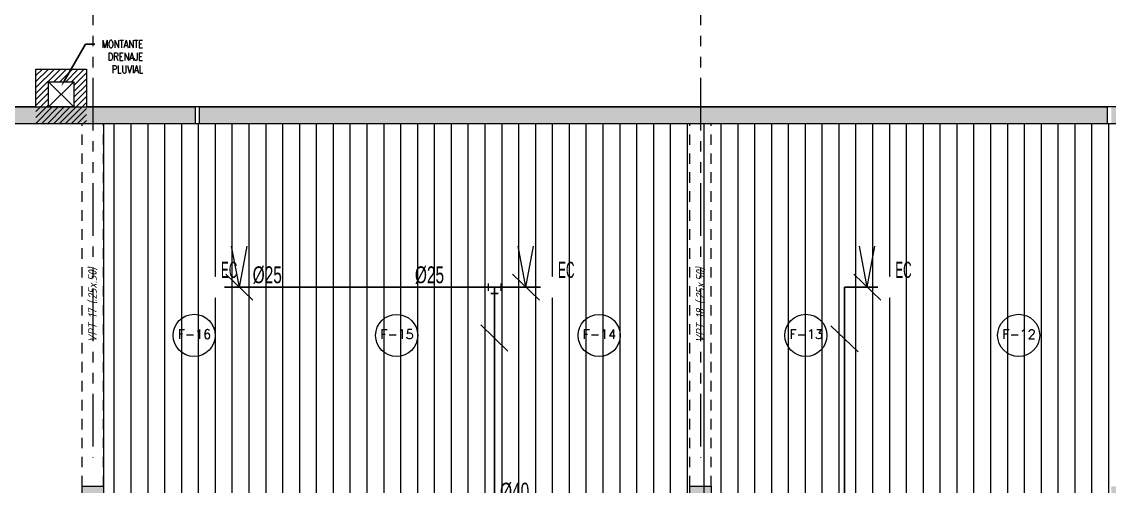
# Model space of a CAD drawing. Header units: millimetres. Extents: x 2085 to 2829, y 1352 to 1631.
# Drawn here: x 2170.53 to 2183.44, y 1534.79 to 1540.3 of the extents above; entities that cross this region are included whole.
import ezdxf
from ezdxf import colors
from ezdxf.entities.mleader import LeaderData, LeaderLine
from ezdxf.enums import TextEntityAlignment as Align
from ezdxf.math import Vec2, Vec3

# ---------------------------------------------------------------- set-up
doc = ezdxf.new("R2010")
doc.units = ezdxf.units.MM
doc.set_wipeout_variables(frame=1)
for name, pattern in [('HIDDEN', [0.375, 0.25, -0.125]), ('HIDDEN2', [0.1875, 0.125, -0.0625]), ('PHANTOM', [2.5, 1.25, -0.25, 0.25, -0.25, 0.25, -0.25]), ('PHANTOM2', [1.25, 0.625, -0.125, 0.125, -0.125, 0.125, -0.125])]:
    doc.linetypes.add(name, pattern=pattern)
doc.layers.get('0').update_dxf_attribs({"color": 251, "lineweight": 9})
for name, color, linetype, lineweight in [('000 SOS 911 - ACCESORIOS ACI', 3, 'Continuous', 20), ('000 SOS 911 ACCESORIOS', 3, 'Continuous', 20), ('000 SOS 911 ROCIADORES', 5, 'Continuous', 25), ('000 SOS 911 TEXTOS ACI', 7, 'Continuous', 9), ('000 SOS 911 TUBERIA ACI', 3, 'Continuous', 25), ('A-EJES', 251, 'PHANTOM', 9), ('A-ESTRUCTURA-HATCH', 251, 'Continuous', 13), ('A-ESTRUCTURA-PLACAS', 251, 'Continuous', 13), ('A-ESTRUCTURA-VIGAS', 251, 'HIDDEN2', 13), ('A-HATCH', 251, 'Continuous', 9), ('A-LINEAS', 251, 'Continuous', 9), ('A-MUROS', 251, 'Continuous', 9), ('A-NUMERO ESTAC', 251, 'Continuous', 13), ('A-PROYECCIONES', 251, 'HIDDEN2', 9), ('A-TEXTO-INDICACIONES', 251, 'Continuous', 13), ('MURO CF 60', 251, 'Continuous', 13)]:
    doc.layers.add(name, color=color, linetype=linetype, lineweight=lineweight)
doc.layers.add('A_50_Vigas Chata', color=251, linetype='HIDDEN', lineweight=13, plot=False)
doc.styles.add('APPIA -TEXTOS-GENERALES', font='isocp.shx', dxfattribs={"oblique": 15})
doc.styles.add('PIPE', font='ARIALN.TTF', dxfattribs={"width": 0.8})
doc.styles.add('ROMANS', font='romans.shx', dxfattribs={"width": 0.8})
doc.styles.add('TXT_COTAS', font='romans.shx', dxfattribs={"width": 0.8})

# ---------------------------------------------------------------- blocks, each defined once
blk = doc.blocks.new('002')
at = {"layer": '000 SOS 911 ROCIADORES', "color": 5, "style": 'PIPE', "width": 0.641273}
blk.add_text('EC', height=0.14693, dxfattribs=at).set_placement((2884.5692, 1470.2615, 0), (2884.7191, 1470.2615, 0), align=Align.FIT)
blk.add_wipeout([(2884.6014, 1470.1768), (2884.6013, 1470.178), (2884.6013, 1470.1792), (2884.6013, 1470.1804), (2884.6012, 1470.1816), (2884.6012, 1470.1828), (2884.6011, 1470.184), (2884.601, 1470.1852), (2884.6009, 1470.1864), (2884.6007, 1470.1876), (2884.6006, 1470.1888), (2884.6004, 1470.19), (2884.6003, 1470.1911), (2884.6001, 1470.1923), (2884.5999, 1470.1935), (2884.5997, 1470.1947), (2884.5994, 1470.1959), (2884.5992, 1470.197), (2884.5989, 1470.1982), (2884.5987, 1470.1994), (2884.5984, 1470.2005), (2884.5981, 1470.2017), (2884.5977, 1470.2028), (2884.5974, 1470.204), (2884.5971, 1470.2051), (2884.5967, 1470.2063), (2884.5963, 1470.2074), (2884.5959, 1470.2085), (2884.5955, 1470.2097), (2884.5951, 1470.2108), (2884.5947, 1470.2119), (2884.5942, 1470.213), (2884.5938, 1470.2141), (2884.5933, 1470.2152), (2884.5928, 1470.2163), (2884.5923, 1470.2174), (2884.5918, 1470.2185), (2884.5912, 1470.2195), (2884.5907, 1470.2206), (2884.5901, 1470.2217), (2884.5896, 1470.2227), (2884.589, 1470.2238), (2884.5884, 1470.2248), (2884.5878, 1470.2258), (2884.5872, 1470.2269), (2884.5865, 1470.2279), (2884.5859, 1470.2289), (2884.5852, 1470.2299), (2884.5845, 1470.2309), (2884.5839, 1470.2318), (2884.5832, 1470.2328), (2884.5825, 1470.2338), (2884.5817, 1470.2347), (2884.581, 1470.2357), (2884.5803, 1470.2366), (2884.5795, 1470.2375), (2884.5787, 1470.2385), (2884.5779, 1470.2394), (2884.5772, 1470.2403), (2884.5764, 1470.2412), (2884.5755, 1470.242), (2884.5747, 1470.2429), (2884.5739, 1470.2438), (2884.573, 1470.2446), (2884.5722, 1470.2454), (2884.5713, 1470.2463), (2884.5704, 1470.2471), (2884.5695, 1470.2479), (2884.5686, 1470.2487), (2884.5677, 1470.2495), (2884.5668, 1470.2502), (2884.5659, 1470.251), (2884.565, 1470.2517), (2884.564, 1470.2525), (2884.5631, 1470.2532), (2884.5621, 1470.2539), (2884.5611, 1470.2546), (2884.5601, 1470.2553), (2884.5591, 1470.2559), (2884.5581, 1470.2566), (2884.5571, 1470.2573), (2884.5561, 1470.2579), (2884.5551, 1470.2585), (2884.5541, 1470.2591), (2884.553, 1470.2597), (2884.552, 1470.2603), (2884.5509, 1470.2609), (2884.5499, 1470.2614), (2884.5488, 1470.262), (2884.5477, 1470.2625), (2884.5467, 1470.263), (2884.5456, 1470.2635), (2884.5445, 1470.264), (2884.5434, 1470.2645), (2884.5423, 1470.2649), (2884.5412, 1470.2654), (2884.5401, 1470.2658), (2884.5389, 1470.2662), (2884.5378, 1470.2667), (2884.5367, 1470.267), (2884.5355, 1470.2674), (2884.5344, 1470.2678), (2884.5333, 1470.2681), (2884.5321, 1470.2685), (2884.5309, 1470.2688), (2884.5298, 1470.2691), (2884.5286, 1470.2694), (2884.5275, 1470.2697), (2884.5263, 1470.2699), (2884.5251, 1470.2702), (2884.524, 1470.2704), (2884.5228, 1470.2706), (2884.5216, 1470.2708), (2884.5204, 1470.271), (2884.5192, 1470.2712), (2884.518, 1470.2713), (2884.5169, 1470.2715), (2884.5157, 1470.2716), (2884.5145, 1470.2717), (2884.5133, 1470.2718), (2884.5121, 1470.2719), (2884.5109, 1470.272), (2884.5097, 1470.272), (2884.5085, 1470.2721), (2884.5073, 1470.2721), (2884.5061, 1470.2721), (2884.5049, 1470.2721), (2884.5037, 1470.2721), (2884.5025, 1470.272), (2884.5013, 1470.272), (2884.5001, 1470.2719), (2884.4989, 1470.2718), (2884.4977, 1470.2717), (2884.4965, 1470.2716), (2884.4954, 1470.2715), (2884.4942, 1470.2713), (2884.493, 1470.2712), (2884.4918, 1470.271), (2884.4906, 1470.2708), (2884.4894, 1470.2706), (2884.4883, 1470.2704), (2884.4871, 1470.2702), (2884.4859, 1470.2699), (2884.4847, 1470.2697), (2884.4836, 1470.2694), (2884.4824, 1470.2691), (2884.4813, 1470.2688), (2884.4801, 1470.2685), (2884.479, 1470.2681), (2884.4778, 1470.2678), (2884.4767, 1470.2674), (2884.4755, 1470.267), (2884.4744, 1470.2667), (2884.4733, 1470.2662), (2884.4722, 1470.2658), (2884.471, 1470.2654), (2884.4699, 1470.2649), (2884.4688, 1470.2645), (2884.4677, 1470.264), (2884.4666, 1470.2635), (2884.4655, 1470.263), (2884.4645, 1470.2625), (2884.4634, 1470.262), (2884.4623, 1470.2614), (2884.4613, 1470.2609), (2884.4602, 1470.2603), (2884.4592, 1470.2597), (2884.4581, 1470.2591), (2884.4571, 1470.2585), (2884.4561, 1470.2579), (2884.4551, 1470.2573), (2884.4541, 1470.2566), (2884.4531, 1470.2559), (2884.4521, 1470.2553), (2884.4511, 1470.2546), (2884.4501, 1470.2539), (2884.4492, 1470.2532), (2884.4482, 1470.2525), (2884.4473, 1470.2517), (2884.4463, 1470.251), (2884.4454, 1470.2502), (2884.4445, 1470.2495), (2884.4436, 1470.2487), (2884.4427, 1470.2479), (2884.4418, 1470.2471), (2884.4409, 1470.2463), (2884.44, 1470.2454), (2884.4392, 1470.2446), (2884.4383, 1470.2438), (2884.4375, 1470.2429), (2884.4367, 1470.242), (2884.4359, 1470.2412), (2884.4351, 1470.2403), (2884.4343, 1470.2394), (2884.4335, 1470.2385), (2884.4327, 1470.2375), (2884.432, 1470.2366), (2884.4312, 1470.2357), (2884.4305, 1470.2347), (2884.4298, 1470.2338), (2884.429, 1470.2328), (2884.4283, 1470.2318), (2884.4277, 1470.2309), (2884.427, 1470.2299), (2884.4263, 1470.2289), (2884.4257, 1470.2279), (2884.425, 1470.2269), (2884.4244, 1470.2258), (2884.4238, 1470.2248), (2884.4232, 1470.2238), (2884.4226, 1470.2227), (2884.4221, 1470.2217), (2884.4215, 1470.2206), (2884.421, 1470.2195), (2884.4204, 1470.2185), (2884.4199, 1470.2174), (2884.4194, 1470.2163), (2884.4189, 1470.2152), (2884.4185, 1470.2141), (2884.418, 1470.213), (2884.4175, 1470.2119), (2884.4171, 1470.2108), (2884.4167, 1470.2097), (2884.4163, 1470.2085), (2884.4159, 1470.2074), (2884.4155, 1470.2063), (2884.4152, 1470.2051), (2884.4148, 1470.204), (2884.4145, 1470.2028), (2884.4142, 1470.2017), (2884.4138, 1470.2005), (2884.4136, 1470.1994), (2884.4133, 1470.1982), (2884.413, 1470.197), (2884.4128, 1470.1959), (2884.4125, 1470.1947), (2884.4123, 1470.1935), (2884.4121, 1470.1923), (2884.4119, 1470.1911), (2884.4118, 1470.19), (2884.4116, 1470.1888), (2884.4115, 1470.1876), (2884.4113, 1470.1864), (2884.4112, 1470.1852), (2884.4111, 1470.184), (2884.411, 1470.1828), (2884.411, 1470.1816), (2884.4109, 1470.1804), (2884.4109, 1470.1792), (2884.4109, 1470.178), (2884.4109, 1470.1768), (2884.4109, 1470.1756), (2884.4109, 1470.1744), (2884.4109, 1470.1732), (2884.411, 1470.172), (2884.411, 1470.1709), (2884.4111, 1470.1697), (2884.4112, 1470.1685), (2884.4113, 1470.1673), (2884.4115, 1470.1661), (2884.4116, 1470.1649), (2884.4118, 1470.1637), (2884.4119, 1470.1625), (2884.4121, 1470.1613), (2884.4123, 1470.1602), (2884.4125, 1470.159), (2884.4128, 1470.1578), (2884.413, 1470.1566), (2884.4133, 1470.1555), (2884.4136, 1470.1543), (2884.4138, 1470.1531), (2884.4142, 1470.152), (2884.4145, 1470.1508), (2884.4148, 1470.1497), (2884.4152, 1470.1485), (2884.4155, 1470.1474), (2884.4159, 1470.1463), (2884.4163, 1470.1451), (2884.4167, 1470.144), (2884.4171, 1470.1429), (2884.4175, 1470.1418), (2884.418, 1470.1407), (2884.4185, 1470.1396), (2884.4189, 1470.1385), (2884.4194, 1470.1374), (2884.4199, 1470.1363), (2884.4204, 1470.1352), (2884.421, 1470.1341), (2884.4215, 1470.1331), (2884.4221, 1470.132), (2884.4226, 1470.1309), (2884.4232, 1470.1299), (2884.4238, 1470.1289), (2884.4244, 1470.1278), (2884.425, 1470.1268), (2884.4257, 1470.1258), (2884.4263, 1470.1248), (2884.427, 1470.1238), (2884.4277, 1470.1228), (2884.4283, 1470.1218), (2884.429, 1470.1208), (2884.4298, 1470.1199), (2884.4305, 1470.1189), (2884.4312, 1470.118), (2884.432, 1470.117), (2884.4327, 1470.1161), (2884.4335, 1470.1152), (2884.4343, 1470.1143), (2884.4351, 1470.1134), (2884.4359, 1470.1125), (2884.4367, 1470.1116), (2884.4375, 1470.1108), (2884.4383, 1470.1099), (2884.4392, 1470.1091), (2884.44, 1470.1082), (2884.4409, 1470.1074), (2884.4418, 1470.1066), (2884.4427, 1470.1058), (2884.4436, 1470.105), (2884.4445, 1470.1042), (2884.4454, 1470.1034), (2884.4463, 1470.1027), (2884.4473, 1470.1019), (2884.4482, 1470.1012), (2884.4492, 1470.1005), (2884.4501, 1470.0998), (2884.4511, 1470.0991), (2884.4521, 1470.0984), (2884.4531, 1470.0977), (2884.4541, 1470.0971), (2884.4551, 1470.0964), (2884.4561, 1470.0958), (2884.4571, 1470.0952), (2884.4581, 1470.0945), (2884.4592, 1470.0939), (2884.4602, 1470.0934), (2884.4613, 1470.0928), (2884.4623, 1470.0922), (2884.4634, 1470.0917), (2884.4645, 1470.0912), (2884.4655, 1470.0906), (2884.4666, 1470.0901), (2884.4677, 1470.0897), (2884.4688, 1470.0892), (2884.4699, 1470.0887), (2884.471, 1470.0883), (2884.4722, 1470.0878), (2884.4733, 1470.0874), (2884.4744, 1470.087), (2884.4755, 1470.0866), (2884.4767, 1470.0862), (2884.4778, 1470.0859), (2884.479, 1470.0855), (2884.4801, 1470.0852), (2884.4813, 1470.0849), (2884.4824, 1470.0846), (2884.4836, 1470.0843), (2884.4847, 1470.084), (2884.4859, 1470.0837), (2884.4871, 1470.0835), (2884.4883, 1470.0833), (2884.4894, 1470.0831), (2884.4906, 1470.0829), (2884.4918, 1470.0827), (2884.493, 1470.0825), (2884.4942, 1470.0823), (2884.4954, 1470.0822), (2884.4965, 1470.0821), (2884.4977, 1470.082), (2884.4989, 1470.0819), (2884.5001, 1470.0818), (2884.5013, 1470.0817), (2884.5025, 1470.0817), (2884.5037, 1470.0816), (2884.5049, 1470.0816), (2884.5061, 1470.0816), (2884.5073, 1470.0816), (2884.5085, 1470.0816), (2884.5097, 1470.0817), (2884.5109, 1470.0817), (2884.5121, 1470.0818), (2884.5133, 1470.0819), (2884.5145, 1470.082), (2884.5157, 1470.0821), (2884.5169, 1470.0822), (2884.518, 1470.0823), (2884.5192, 1470.0825), (2884.5204, 1470.0827), (2884.5216, 1470.0829), (2884.5228, 1470.0831), (2884.524, 1470.0833), (2884.5251, 1470.0835), (2884.5263, 1470.0837), (2884.5275, 1470.084), (2884.5286, 1470.0843), (2884.5298, 1470.0846), (2884.5309, 1470.0849), (2884.5321, 1470.0852), (2884.5333, 1470.0855), (2884.5344, 1470.0859), (2884.5355, 1470.0862), (2884.5367, 1470.0866), (2884.5378, 1470.087), (2884.5389, 1470.0874), (2884.5401, 1470.0878), (2884.5412, 1470.0883), (2884.5423, 1470.0887), (2884.5434, 1470.0892), (2884.5445, 1470.0897), (2884.5456, 1470.0901), (2884.5467, 1470.0906), (2884.5477, 1470.0912), (2884.5488, 1470.0917), (2884.5499, 1470.0922), (2884.5509, 1470.0928), (2884.552, 1470.0934), (2884.553, 1470.0939), (2884.5541, 1470.0945), (2884.5551, 1470.0952), (2884.5561, 1470.0958), (2884.5571, 1470.0964), (2884.5581, 1470.0971), (2884.5591, 1470.0977), (2884.5601, 1470.0984), (2884.5611, 1470.0991), (2884.5621, 1470.0998), (2884.5631, 1470.1005), (2884.564, 1470.1012), (2884.565, 1470.1019), (2884.5659, 1470.1027), (2884.5668, 1470.1034), (2884.5677, 1470.1042), (2884.5686, 1470.105), (2884.5695, 1470.1058), (2884.5704, 1470.1066), (2884.5713, 1470.1074), (2884.5722, 1470.1082), (2884.573, 1470.1091), (2884.5739, 1470.1099), (2884.5747, 1470.1108), (2884.5755, 1470.1116), (2884.5764, 1470.1125), (2884.5772, 1470.1134), (2884.5779, 1470.1143), (2884.5787, 1470.1152), (2884.5795, 1470.1161), (2884.5803, 1470.117), (2884.581, 1470.118), (2884.5817, 1470.1189), (2884.5825, 1470.1199), (2884.5832, 1470.1208), (2884.5839, 1470.1218), (2884.5845, 1470.1228), (2884.5852, 1470.1238), (2884.5859, 1470.1248), (2884.5865, 1470.1258), (2884.5872, 1470.1268), (2884.5878, 1470.1278), (2884.5884, 1470.1289), (2884.589, 1470.1299), (2884.5896, 1470.1309), (2884.5901, 1470.132), (2884.5907, 1470.1331), (2884.5912, 1470.1341), (2884.5918, 1470.1352), (2884.5923, 1470.1363), (2884.5928, 1470.1374), (2884.5933, 1470.1385), (2884.5938, 1470.1396), (2884.5942, 1470.1407), (2884.5947, 1470.1418), (2884.5951, 1470.1429), (2884.5955, 1470.144), (2884.5959, 1470.1451), (2884.5963, 1470.1463), (2884.5967, 1470.1474), (2884.5971, 1470.1485), (2884.5974, 1470.1497), (2884.5977, 1470.1508), (2884.5981, 1470.152), (2884.5984, 1470.1531), (2884.5987, 1470.1543), (2884.5989, 1470.1555), (2884.5992, 1470.1566), (2884.5994, 1470.1578), (2884.5997, 1470.159), (2884.5999, 1470.1602), (2884.6001, 1470.1613), (2884.6003, 1470.1625), (2884.6004, 1470.1637), (2884.6006, 1470.1649), (2884.6007, 1470.1661), (2884.6009, 1470.1673), (2884.601, 1470.1685), (2884.6011, 1470.1697), (2884.6012, 1470.1709), (2884.6012, 1470.172), (2884.6013, 1470.1732), (2884.6013, 1470.1744), (2884.6013, 1470.1756)]).translate(0, 0, 0).dxf.layer = '000 SOS 911 ROCIADORES'
blk = doc.blocks.new('003')
at = {"layer": '000 SOS 911 ROCIADORES', "xscale": 1.3, "yscale": 1.3, "zscale": 1.3}
blk.add_blockref('002', (-841.839, -416.766, 0), dxfattribs=at)
blk = doc.blocks.new('007')
at = {"layer": '000 SOS 911 - ACCESORIOS ACI'}
for q in [(26830.838, -4054.765, 0), (26831.022, -4054.765, 0)]:
    blk.add_line((26830.93, -4055.252, 0), q, dxfattribs=at)
blk = doc.blocks.new('ACCS.ELBOW.90')
at = {"layer": '000 SOS 911 - ACCESORIOS ACI', "color": 100}
for p, q in [((0.098, 0.168), (-0.098, 0.168)), ((0.168, -0.098), (0.168, 0.098))]:
    blk.add_line(p, q, dxfattribs=at)
at = {"layer": '000 SOS 911 - ACCESORIOS ACI', "color": 9}
for p in [(0, 0.168), (0.168, 0)]:
    blk.add_line(p, (0, 0), dxfattribs=at)
blk = doc.blocks.new('EST P1')
at = {"layer": 'A-ESTRUCTURA-HATCH'}
h = blk.add_hatch(color=256, dxfattribs=at)
h.dxf.hatch_style = 1
h.paths.add_polyline_path([(28.776, 5.95), (28.776, 5.05), (23.07, 5.05), (23.07, 4.85), (28.926, 4.85), (28.926, 5.75), (32.576, 5.75), (32.576, 4.85), (35.53, 4.85), (35.53, 5.05), (32.726, 5.05), (32.726, 5.95)])
h.paths.add_polyline_path([(43.04, 4.85), (43.04, 5.05), (35.58, 5.05), (35.58, 4.85)])
h.paths.add_polyline_path([(43.09, 5.05), (43.09, 4.85), (47.915, 4.85), (47.915, 5.05)])
h.paths.add_polyline_path([(51.865, 5.05), (51.865, 4.85), (53.376, 4.85), (53.376, 5.05)])
h.paths.add_polyline_path([(72.801, -0.15), (73.001, -0.15, 1), (53.601, -0.15), (53.801, -0.15, -1)])
h.paths.add_polyline_path([(70.351, 0), (70.351, -0.15), (72.749, -0.15), (72.749, 0)], flags=17)
h.paths.add_polyline_path([(69.451, -0.15), (69.451, 0), (66.848, 0, -0.010569), (66.851, -0.15)], flags=17)
h.paths.add_polyline_path([(65.272, 2.496), (65.272, -0.15), (65.422, -0.15), (65.422, 2.378, -0.221666), (66.601, -0.15), (66.801, -0.15, 0.99999), (59.801, -0.15), (60.001, -0.15, -0.61691)], flags=0)
h.paths.add_polyline_path([(71.88, -11.4), (71.88, -11.15), (57.51, -11.15), (57.51, -11.4)])
h.paths.add_polyline_path([(57.46, -11.4), (57.46, -11.15), (43.09, -11.15), (43.09, -11.4)])
h.paths.add_polyline_path([(43.04, -11.4), (43.04, -11.15), (35.58, -11.15), (35.58, -11.4)])
h.paths.add_polyline_path([(23.07, -11.15), (23.07, -11.4), (35.53, -11.4), (35.53, -11.15)])
h.paths.add_polyline_path([(23.02, -11.4), (23.02, -11.15), (12.25, -11.15), (12.25, -11.4)])
h.paths.add_polyline_path([(12.2, -11.4), (12.2, -11.15), (3.65, -11.15), (3.65, -11.4)])
h.paths.add_polyline_path([(3.6, -11.4), (3.6, -11.15), (-3.56, -11.15), (-3.56, -11.4)])
h.paths.add_polyline_path([(-17.98, -11.15), (-17.98, -11.4), (-3.61, -11.4), (-3.61, -11.15)])
h.paths.add_polyline_path([(-18.03, -11.4), (-18.03, -11.15), (-32.4, -11.15), (-32.4, -11.4)])
h.paths.add_polyline_path([(-32.45, -11.4), (-32.45, -11.15), (-46.94, -11.15), (-46.94, -11.4)])
h.paths.add_polyline_path([(-47.24, -11.4), (-46.99, -11.4), (-46.99, -6.15), (-47.24, -6.15)])
h.paths.add_polyline_path([(-46.99, -0.2), (-47.24, -0.2), (-47.24, -6.1), (-46.99, -6.1)])
h.paths.add_polyline_path([(-47.24, 0.15), (-47.24, -0.15), (-44.785, -0.15), (-44.785, 5.05), (-45.035, 5.05), (-45.035, 0.15)])
h.paths.add_polyline_path([(-44.735, 5.05), (-44.735, 4.85), (-32.45, 4.85), (-32.45, 5.05)])
h.paths.add_polyline_path([(-23.224, 4.85), (-23.224, 5.75), (-19.574, 5.75), (-19.574, 4.85), (-18.03, 4.85), (-18.03, 5.05), (-19.424, 5.05), (-19.424, 5.95), (-23.374, 5.95), (-23.374, 5.05), (-32.4, 5.05), (-32.4, 4.85)])
h.paths.add_polyline_path([(-17.98, 5.05), (-17.98, 4.85), (-3.61, 4.85), (-3.61, 5.05)])
h.paths.add_polyline_path([(12.2, 4.85), (12.2, 5.05), (3.825, 5.05), (3.825, 4.85)])
h.paths.add_polyline_path([(12.25, 5.05), (12.25, 4.85), (23.02, 4.85), (23.02, 5.05)])
h = blk.add_hatch(color=256, dxfattribs=at)
h.dxf.hatch_style = 1
h.paths.add_polyline_path([(51.865, 5.05), (47.915, 5.05), (47.915, -0.15), (50.25, -0.15), (50.25, 0), (48.065, 0), (48.065, 2.05), (51.865, 2.05), (51.865, 2.2), (48.065, 2.2), (48.065, 4.85), (51.715, 4.85), (51.715, 3.2), (51.865, 3.2)])
h.paths.add_polyline_path([(1.925, -0.151), (-0.175, -0.151), (-0.175, 4.85), (-3.56, 4.85), (-3.56, 5.05), (3.775, 5.05), (3.775, 1.9), (3.625, 1.9), (3.625, 4.85), (-0.025, 4.85), (-0.025, 2.2), (1.925, 2.2), (1.925, 2.05), (-0.025, 2.05), (-0.025, 0), (1.925, -0.001)])
h.paths.add_polyline_path([(71.63, -6.15), (71.88, -6.15), (71.88, -6.85), (71.63, -6.85)])
h.paths.add_polyline_path([(64.42, -6.15), (64.67, -6.15), (64.67, -6.85), (64.42, -6.85)])
h.paths.add_polyline_path([(57.21, -6.15), (57.46, -6.15), (57.46, -6.85), (57.21, -6.85)])
h.paths.add_polyline_path([(50, -6.15), (50.25, -6.15), (50.25, -6.85), (50, -6.85)])
h.paths.add_polyline_path([(42.79, -6.15), (43.04, -6.15), (43.04, -6.85), (42.79, -6.85)])
h.paths.add_polyline_path([(42.79, 0.55), (43.04, 0.55), (43.04, -0.15), (42.79, -0.15)])
h.paths.add_polyline_path([(35.58, -6.15), (35.83, -6.15), (35.83, -6.85), (35.58, -6.85)])
h.paths.add_polyline_path([(35.58, 0.55), (35.83, 0.55), (35.83, -0.15), (35.58, -0.15)])
h.paths.add_polyline_path([(35.28, -6.15), (35.53, -6.15), (35.53, -6.85), (35.28, -6.85)])
h.paths.add_polyline_path([(35.28, 0.55), (35.53, 0.55), (35.53, -0.15), (35.28, -0.15)])
h.paths.add_polyline_path([(30.28, -6.15), (30.53, -6.15), (30.53, -6.85), (30.28, -6.85)])
h.paths.add_polyline_path([(30.28, 0.55), (30.53, 0.55), (30.53, -0.15), (30.28, -0.15)])
h.paths.add_polyline_path([(23.07, -6.15), (23.32, -6.15), (23.32, -6.85), (23.07, -6.85)])
h.paths.add_polyline_path([(23.07, 0.55), (23.32, 0.55), (23.32, -0.15), (23.07, -0.15)])
h.paths.add_polyline_path([(18.07, -6.15), (18.32, -6.15), (18.32, -6.85), (18.07, -6.85)])
h.paths.add_polyline_path([(18.07, 0.55), (18.32, 0.55), (18.32, -0.15), (18.07, -0.15)])
h.paths.add_polyline_path([(10.86, -6.15), (11.11, -6.15), (11.11, -6.85), (10.86, -6.85)])
h.paths.add_polyline_path([(10.86, 0.55), (11.11, 0.55), (11.11, -0.15), (10.86, -0.15)])
h.paths.add_polyline_path([(3.65, -6.15), (3.9, -6.15), (3.9, -6.85), (3.65, -6.85)])
h.paths.add_polyline_path([(3.625, 0.55), (3.9, 0.55), (3.9, -0.15), (3.625, -0.15)])
h.paths.add_polyline_path([(-3.56, -6.15), (-3.31, -6.15), (-3.31, -6.85), (-3.56, -6.85)])
h.paths.add_polyline_path([(-3.56, 0.55), (-3.31, 0.55), (-3.31, -0.15), (-3.56, -0.15)])
h.paths.add_polyline_path([(-3.86, -6.15), (-3.61, -6.15), (-3.61, -6.85), (-3.86, -6.85)])
h.paths.add_polyline_path([(-3.86, 0.55), (-3.61, 0.55), (-3.61, -0.15), (-3.86, -0.15)])
h.paths.add_polyline_path([(-11.07, -6.15), (-10.82, -6.15), (-10.82, -6.85), (-11.07, -6.85)])
h.paths.add_polyline_path([(-11.07, 0.55), (-10.82, 0.55), (-10.82, -0.15), (-11.07, -0.15)])
h.paths.add_polyline_path([(-18.28, -6.15), (-18.03, -6.15), (-18.03, -6.85), (-18.28, -6.85)])
h.paths.add_polyline_path([(-18.28, 0.55), (-18.03, 0.55), (-18.03, -0.15), (-18.28, -0.15)])
h.paths.add_polyline_path([(-25.49, -6.15), (-25.24, -6.15), (-25.24, -6.85), (-25.49, -6.85)])
h.paths.add_polyline_path([(-25.49, 0.55), (-25.24, 0.55), (-25.24, -0.15), (-25.49, -0.15)])
h.paths.add_polyline_path([(-32.7, -6.15), (-32.45, -6.15), (-32.45, -6.85), (-32.7, -6.85)])
h.paths.add_polyline_path([(-32.7, 0.55), (-32.45, 0.55), (-32.45, -0.15), (-32.7, -0.15)])
h.paths.add_polyline_path([(-39.91, -6.15), (-39.66, -6.15), (-39.66, -6.85), (-39.91, -6.85)])
h.paths.add_polyline_path([(-39.91, 0.55), (-39.66, 0.55), (-39.66, -0.15), (-39.91, -0.15)])
at = {"layer": 'A-ESTRUCTURA-PLACAS'}
for points in [[(12.2, 4.85), (3.825, 4.85), (3.825, 5.05), (12.2, 5.05), (12.2, 4.85)], [(12.25, 5.05), (23.02, 5.05), (23.02, 4.85), (12.25, 4.85), (12.25, 5.05)]]:
    blk.add_lwpolyline(points, dxfattribs=at)
for points in [[(10.86, 0.55), (11.11, 0.55), (11.11, -0.15), (10.86, -0.15)], [(18.07, 0.55), (18.32, 0.55), (18.32, -0.15), (18.07, -0.15)]]:
    blk.add_lwpolyline(points, close=True, dxfattribs=at)
at = {"layer": 'A-ESTRUCTURA-VIGAS'}
for points in [[(10.86, 0.55), (10.86, 4.85)], [(11.11, 0.55), (11.11, 4.85)], [(18.07, 0.55), (18.07, 4.85)], [(18.32, 0.55), (18.32, 4.85)]]:
    blk.add_lwpolyline(points, dxfattribs=at)
at = {"layer": 'A_50_Vigas Chata', "char_height": 0.1, "attachment_point": 5, "rotation": 90, "style": 'APPIA -TEXTOS-GENERALES'}
for s, insert in [('VPT-17 (.25x.50)', (10.985, 2.7)), ('VPT-18 (.25x.50)', (18.195, 2.7))]:
    blk.add_mtext(s, dxfattribs=dict(at, insert=insert))
blk = doc.blocks.new('EJES 1P')
at = {"layer": 'A-EJES', "linetype": 'PHANTOM2'}
for points in [[(55.994, 5.345), (55.994, -4.158)], [(63.204, 5.345), (63.204, -4.158)]]:
    blk.add_lwpolyline(points, dxfattribs=at)
blk = doc.blocks.new('EJE')
at = {"linetype": 'Continuous'}
blk.add_circle((0, 0), 0.5, dxfattribs=at)
at = {"layer": 'A-TEXTO-INDICACIONES', "style": 'ROMANS'}
blk.add_attdef('EJE', text='', height=0.22, rotation=0, dxfattribs=at).set_placement((0.007, 0.028), align=Align.MIDDLE_CENTER)

msp = doc.modelspace()

# ---------------------------------------------------------------- hatches: boundary and pattern name
at = {"layer": 'A-HATCH'}
h = msp.add_hatch(dxfattribs=at)
h.set_pattern_fill('_USER', color=256, scale=0.2, angle=90, pattern_type=0)
h.set_pattern_definition([(90, (2203.43056, 1531.08693), (-0.2, 1e-17), [])])
h.paths.add_polyline_path([(2171.501, 1539.088), (2171.501, 1523.088), (2203.181, 1523.088), (2203.181, 1539.088)])
at = {"layer": 'MURO CF 60'}
h = msp.add_hatch(dxfattribs=at)
h.set_pattern_fill('_USER', color=256, scale=0.05, angle=45, pattern_type=0)
h.set_pattern_definition([(45, (2210.249024, 1534.23568), (-0.03535534, 0.03535534), [])])
h.paths.add_polyline_path([(2170.701, 1539.738), (2171.301, 1539.738), (2171.301, 1539.088), (2170.701, 1539.088)])
h.paths.add_polyline_path([(2171.151, 1539.288), (2170.851, 1539.288), (2170.851, 1539.588), (2171.151, 1539.588)], flags=16)

# ---------------------------------------------------------------- linework, layer by layer
for p, q in [((2170.851, 1539.588), (2171.151, 1539.288)), ((2171.151, 1539.588), (2170.851, 1539.288))]:
    msp.add_line(p, q)
at = {"layer": '000 SOS 911 - ACCESORIOS ACI'}
for p, q in [((2173.274, 1536.994), (2172.954, 1537.305)), ((2176.674, 1536.994), (2176.354, 1537.305)), ((2180.724, 1536.994), (2180.404, 1537.305)), ((2176.301, 1536.392), (2175.981, 1536.703)), ((2180.455, 1536.381), (2180.134, 1536.692))]:
    msp.add_line(p, q, dxfattribs=at)
at = {"layer": '000 SOS 911 TUBERIA ACI'}
for points in [[(2176.814, 1537.149), (2172.814, 1537.149)], [(2176.141, 1537.149), (2176.141, 1524.999)], [(2180.294, 1537.149), (2180.294, 1524.999)], [(2180.814, 1537.149), (2180.294, 1537.149)]]:
    msp.add_lwpolyline(points, dxfattribs=at)
at = {"layer": 'A-LINEAS'}
msp.add_lwpolyline([(2171.501, 1539.088), (2171.501, 1523.088), (2203.181, 1523.088), (2203.181, 1539.088)], close=True, dxfattribs=at)
at = {"layer": 'A-MUROS'}
for p, q in [((2170.701, 1539.288), (2140.966, 1539.288)), ((2189.167, 1539.288), (2171.301, 1539.288)), ((2208.306, 1539.088), (2164.166, 1539.088))]:
    msp.add_line(p, q, dxfattribs=at)
msp.add_lwpolyline([(2170.701, 1539.288), (2170.701, 1539.738), (2171.301, 1539.738), (2171.301, 1539.288)], dxfattribs=at)
msp.add_lwpolyline([(2170.851, 1539.288), (2170.851, 1539.588), (2171.151, 1539.588), (2171.151, 1539.288)], close=True, dxfattribs=at)

# ---------------------------------------------------------------- block references
msp.add_blockref('EST P1', (2160.391, 1534.238))
at = {"layer": '000 SOS 911 - ACCESORIOS ACI'}
for xscale, yscale, zscale, rotation in [(0.4394526855468784, 0.4394526855468784, 0.4394526855468784, 180.0025856784597), (-0.4394526855468785, 0.4394526855468777, 0.4394526855468777, 179.9974143215402)]:
    msp.add_blockref('ACCS.ELBOW.90', (2176.141, 1537.149), dxfattribs=dict(at, xscale=xscale, yscale=yscale, zscale=zscale, rotation=rotation))
at = {"layer": '000 SOS 911 ACCESORIOS'}
for p in [(-24657.816, 5592.402, 0), (-24654.416, 5592.402, 0), (-24650.366, 5592.402, 0)]:
    msp.add_blockref('007', p, dxfattribs=at)
at = {"layer": 'A-NUMERO ESTAC', "xscale": 0.5, "yscale": 0.5, "zscale": 0.5}
for p, values in [((2172.578, 1536.578), {'EJE': 'F-16'}), ((2174.981, 1536.577), {'EJE': 'F-15'}), ((2177.383, 1536.577), {'EJE': 'F-14'}), ((2179.836, 1536.578), {'EJE': 'F-13'}), ((2182.361, 1536.578), {'EJE': 'F-12'})]:
    msp.add_blockref('EJE', p, dxfattribs=at).add_auto_attribs(values)
at = {"layer": 'A-PROYECCIONES'}
msp.add_blockref('EJES 1P', (2115.381, 1539.288), dxfattribs=at)

# ---------------------------------------------------------------- texts
at = {"layer": '000 SOS 911 TEXTOS ACI', "char_height": 0.2, "attachment_point": 1, "style": 'PIPE'}
for s, insert in [('%%C25', (2173.272, 1537.397, 0)), ('%%C25', (2175.197, 1537.397, 0)), ('%%C40', (2176.207, 1534.83, 0))]:
    msp.add_mtext_dynamic_manual_height_columns(s, width=0.551, gutter_width=1.915, heights=[0.0124], dxfattribs=dict(at, insert=insert))

# ---------------------------------------------------------------- leaders
at = {"layer": 'A-TEXTO-INDICACIONES'}
ml = msp.add_multileader_mtext('Standard', dxfattribs=at)
ml.set_content('MONTANTE DRENAJE PLUVIAL', color=256, style='TXT_COTAS')
ml.set_leader_properties(color=7)
ml.build(insert=Vec2(0, 0))
ml.multileader.update_dxf_attribs({"dogleg_length": 0.11, "arrow_head_size": 0.07})
ctx = ml.context
ctx.base_point, ctx.char_height, ctx.arrow_head_size, ctx.landing_gap_size, ctx.plane_origin = Vec3(2171.399, 1540.034), 0.09, 0.07, 0.05, Vec3(2171.823, 1539.248)
ctx.text_align_type = 2
notes = []
notes.append((ctx, [(0, (1, 1, 0), (2171.288, 1540.034), (1, 0), 0.11, [(0, [(2171.001, 1539.533)], 0, [])])]))
ctx.mtext.insert, ctx.mtext.width, ctx.mtext.alignment, ctx.mtext.flow_direction = Vec3(2171.973, 1540.079), 0.83507, 3, 5
for ctx, leaders in notes:
    for number, flags, end, landing, length, lines in leaders:
        leader = LeaderData()
        leader.index, (leader.has_last_leader_line, leader.has_dogleg_vector, leader.attachment_direction) = number, flags
        leader.last_leader_point, leader.dogleg_vector, leader.dogleg_length = Vec3(end), Vec3(landing), length
        for number, points, colour, breaks in lines:
            line = LeaderLine()
            line.index, line.vertices, line.color, line.breaks = number, Vec3.list(points), colors.encode_raw_color(colour), breaks
            leader.lines.append(line)
        ctx.leaders.append(leader)

# ---------------------------------------------------------------- next in the draw order: block references
at = {"layer": '000 SOS 911 ROCIADORES'}
for p in [(-735.205, 42.686), (-731.205, 42.686), (-727.205, 42.686)]:
    msp.add_blockref('003', p, dxfattribs=at)

# ---------------------------------------------------------------- next in the draw order: block references
for p in [(-735.205, 42.686), (-731.205, 42.686), (-727.205, 42.686)]:
    msp.add_blockref('003', p, dxfattribs=at)

doc.saveas('drawing.dxf')
